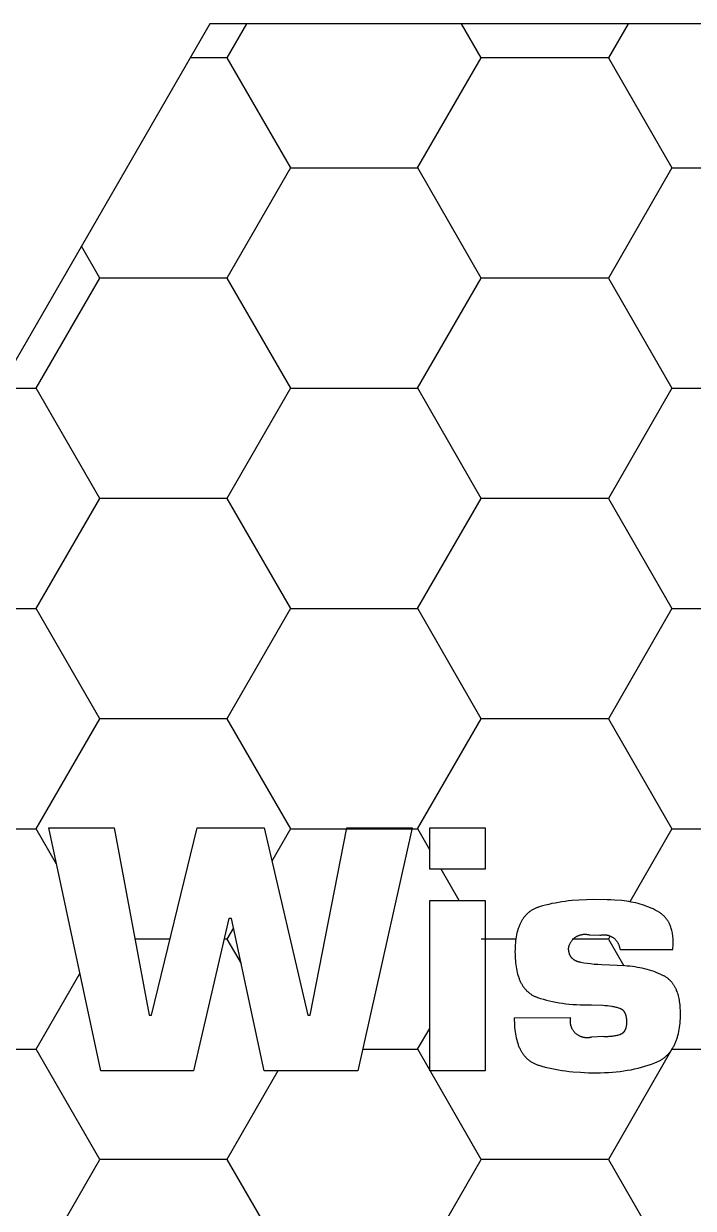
# Model space of a CAD drawing. Header units: millimetres. Extents: x 0 to 80, y 0 to 69.3.
# Drawn here: x 15.61 to 31.42, y 41.33 to 69.28 of the extents above; entities that cross this region are included whole.
import ezdxf

# ---------------------------------------------------------------- set-up
doc = ezdxf.new("R2010")
doc.units = ezdxf.units.MM
doc.header["$MEASUREMENT"] = 0
for name, color, linetype in [('CUT_PERIMETER', 1, 'CONTINUOUS'), ('HEX_BACKGROUND', 3, 'CONTINUOUS'), ('TEXT', 5, 'CONTINUOUS')]:
    doc.layers.add(name, color=color, linetype=linetype)

msp = doc.modelspace()

# ---------------------------------------------------------------- linework, layer by layer
at = {"layer": 'CUT_PERIMETER', "color": 1}
for p, q in [((20, 69.282), (0, 34.641)), ((60, 69.282), (20, 69.282))]:
    msp.add_line(p, q, dxfattribs=at)
at = {"layer": 'HEX_BACKGROUND'}
for p, q in [((20.869, 69.282), (20.406, 68.48)), ((26.411, 68.48), (25.948, 69.282)), ((29.876, 69.282), (29.413, 68.48)), ((20.406, 68.48), (19.537, 68.48)), ((20.406, 68.48), (21.907, 65.88)), ((24.909, 65.88), (26.41, 68.48)), ((29.413, 68.48), (26.411, 68.48)), ((29.413, 68.48), (30.914, 65.88)), ((21.907, 65.88), (20.406, 63.28)), ((21.907, 65.88), (24.909, 65.88)), ((26.411, 63.28), (24.91, 65.88)), ((30.914, 65.88), (29.413, 63.28)), ((30.914, 65.88), (33.916, 65.88)), ((17.404, 63.28), (16.969, 64.033)), ((15.903, 60.68), (17.404, 63.28)), ((20.406, 63.28), (17.404, 63.28)), ((20.406, 63.28), (21.907, 60.68)), ((24.909, 60.68), (26.41, 63.28)), ((29.413, 63.28), (26.411, 63.28)), ((29.413, 63.28), (30.914, 60.68)), ((15.033, 60.68), (15.903, 60.68)), ((17.404, 58.08), (15.903, 60.68)), ((21.907, 60.68), (20.406, 58.08)), ((21.907, 60.68), (24.909, 60.68)), ((26.411, 58.08), (24.91, 60.68)), ((30.914, 60.68), (29.413, 58.08)), ((30.914, 60.68), (33.916, 60.68)), ((15.903, 55.48), (17.404, 58.08)), ((20.406, 58.08), (17.404, 58.08)), ((20.406, 58.08), (21.907, 55.48)), ((24.909, 55.48), (26.41, 58.08)), ((29.413, 58.08), (26.411, 58.08)), ((29.413, 58.08), (30.914, 55.48)), ((12.9, 55.48), (15.903, 55.48)), ((17.404, 52.88), (15.903, 55.48)), ((21.907, 55.48), (20.406, 52.88)), ((21.907, 55.48), (24.909, 55.48)), ((26.411, 52.88), (24.91, 55.48)), ((30.914, 55.48), (29.413, 52.88)), ((30.914, 55.48), (33.916, 55.48)), ((15.903, 50.28), (17.404, 52.88)), ((20.406, 52.88), (17.404, 52.88)), ((20.406, 52.88), (21.907, 50.28)), ((24.909, 50.28), (26.41, 52.88)), ((29.413, 52.88), (26.411, 52.88)), ((29.413, 52.88), (30.914, 50.28)), ((12.9, 50.28), (15.903, 50.28)), ((16.384, 49.446), (15.903, 50.28)), ((21.907, 50.28), (21.469, 49.521)), ((21.907, 50.28), (24.909, 50.28)), ((25.193, 49.789), (24.91, 50.28)), ((30.914, 50.28), (29.921, 48.56)), ((30.914, 50.28), (33.916, 50.28)), ((25.888, 48.586), (25.461, 49.326)), ((20.559, 47.944), (20.406, 47.68)), ((19.063, 47.68), (18.231, 47.68)), ((20.406, 47.68), (20.339, 47.68)), ((20.406, 47.68), (20.74, 47.1)), ((27.226, 47.68), (26.411, 47.68)), ((29.413, 47.68), (28.557, 47.68)), ((29.449, 47.741), (29.413, 47.68)), ((29.413, 47.68), (29.778, 47.047)), ((15.903, 45.08), (16.936, 46.87)), ((24.909, 45.08), (25.193, 45.572)), ((12.9, 45.08), (15.903, 45.08)), ((17.404, 42.48), (15.903, 45.08)), ((23.613, 45.08), (24.909, 45.08)), ((26.411, 42.48), (24.91, 45.08)), ((30.914, 45.08), (29.413, 42.48)), ((30.914, 45.08), (31.803, 45.08)), ((21.611, 44.567), (20.406, 42.48)), ((15.903, 39.88), (17.404, 42.48)), ((20.406, 42.48), (17.404, 42.48)), ((20.406, 42.48), (21.907, 39.88)), ((25.298, 40.553), (26.41, 42.48)), ((29.413, 42.48), (26.411, 42.48)), ((29.413, 42.48), (30.914, 39.88))]:
    msp.add_line(p, q, dxfattribs=at)
at = {"layer": 'TEXT'}
for p, q in [((17.43, 44.567), (16.2, 50.307)), ((16.2, 50.307), (17.74, 50.307)), ((17.74, 50.307), (18.566, 45.883)), ((18.627, 45.883), (19.702, 50.307)), ((19.702, 50.307), (21.286, 50.307)), ((21.286, 50.307), (22.319, 45.883)), ((22.37, 45.883), (23.24, 50.307)), ((23.24, 50.307), (24.78, 50.307)), ((24.78, 50.307), (23.498, 44.567)), ((25.193, 49.326), (25.193, 50.307)), ((25.193, 50.307), (26.502, 50.307)), ((26.502, 50.307), (26.502, 49.326)), ((26.502, 49.326), (25.193, 49.326)), ((25.193, 44.567), (25.193, 48.586)), ((25.193, 48.586), (26.502, 48.586)), ((26.502, 48.586), (26.502, 44.567)), ((27.618, 48.368), (27.603, 48.359)), ((27.633, 48.377), (27.618, 48.368)), ((27.649, 48.385), (27.633, 48.377)), ((27.665, 48.393), (27.649, 48.385)), ((27.681, 48.401), (27.665, 48.393)), ((27.697, 48.408), (27.681, 48.401)), ((27.714, 48.415), (27.697, 48.408)), ((27.731, 48.422), (27.714, 48.415)), ((27.748, 48.428), (27.731, 48.422)), ((27.766, 48.434), (27.748, 48.428)), ((27.784, 48.439), (27.766, 48.434)), ((27.857, 48.46), (27.784, 48.439)), ((27.93, 48.48), (27.857, 48.46)), ((28.005, 48.498), (27.93, 48.48)), ((28.08, 48.515), (28.005, 48.498)), ((28.157, 48.53), (28.08, 48.515)), ((28.235, 48.544), (28.157, 48.53)), ((28.313, 48.557), (28.235, 48.544)), ((28.393, 48.569), (28.313, 48.557)), ((28.474, 48.579), (28.393, 48.569)), ((28.555, 48.587), (28.474, 48.579)), ((28.722, 48.601), (28.555, 48.587)), ((28.892, 48.609), (28.722, 48.601)), ((29.066, 48.612), (28.892, 48.609)), ((29.385, 48.607), (29.066, 48.612)), ((29.471, 48.604), (29.385, 48.607)), ((29.557, 48.6), (29.471, 48.604)), ((29.729, 48.586), (29.557, 48.6)), ((29.786, 48.58), (29.729, 48.586)), ((29.842, 48.573), (29.786, 48.58)), ((29.897, 48.564), (29.842, 48.573)), ((29.952, 48.554), (29.897, 48.564)), ((30.007, 48.543), (29.952, 48.554)), ((30.06, 48.531), (30.007, 48.543)), ((30.113, 48.518), (30.06, 48.531)), ((30.166, 48.503), (30.113, 48.518)), ((30.218, 48.487), (30.166, 48.503)), ((30.269, 48.47), (30.218, 48.487)), ((30.32, 48.451), (30.269, 48.47)), ((30.37, 48.432), (30.32, 48.451)), ((30.419, 48.411), (30.37, 48.432)), ((30.468, 48.389), (30.419, 48.411)), ((30.516, 48.365), (30.468, 48.389)), ((20.451, 48.164), (19.616, 44.567)), ((20.511, 48.164), (20.451, 48.164)), ((21.286, 44.567), (20.511, 48.164)), ((27.351, 48.089), (27.343, 48.072)), ((27.361, 48.105), (27.351, 48.089)), ((27.37, 48.121), (27.361, 48.105)), ((27.38, 48.137), (27.37, 48.121)), ((27.39, 48.152), (27.38, 48.137)), ((27.4, 48.167), (27.39, 48.152)), ((27.411, 48.182), (27.4, 48.167)), ((27.421, 48.196), (27.411, 48.182)), ((27.433, 48.21), (27.421, 48.196)), ((27.444, 48.223), (27.433, 48.21)), ((27.456, 48.237), (27.444, 48.223)), ((27.468, 48.25), (27.456, 48.237)), ((27.48, 48.262), (27.468, 48.25)), ((27.492, 48.274), (27.48, 48.262)), ((27.505, 48.286), (27.492, 48.274)), ((27.518, 48.298), (27.505, 48.286)), ((27.532, 48.309), (27.518, 48.298)), ((27.545, 48.32), (27.532, 48.309)), ((27.559, 48.33), (27.545, 48.32)), ((27.573, 48.34), (27.559, 48.33)), ((27.588, 48.35), (27.573, 48.34)), ((27.603, 48.359), (27.588, 48.35)), ((30.564, 48.34), (30.516, 48.365)), ((30.587, 48.328), (30.564, 48.34)), ((30.599, 48.321), (30.587, 48.328)), ((30.61, 48.314), (30.599, 48.321)), ((30.621, 48.307), (30.61, 48.314)), ((30.632, 48.3), (30.621, 48.307)), ((30.642, 48.292), (30.632, 48.3)), ((30.653, 48.285), (30.642, 48.292)), ((30.663, 48.277), (30.653, 48.285)), ((30.673, 48.269), (30.663, 48.277)), ((30.683, 48.261), (30.673, 48.269)), ((30.693, 48.253), (30.683, 48.261)), ((30.702, 48.245), (30.693, 48.253)), ((30.711, 48.236), (30.702, 48.245)), ((30.721, 48.227), (30.711, 48.236)), ((30.73, 48.219), (30.721, 48.227)), ((30.738, 48.21), (30.73, 48.219)), ((30.747, 48.201), (30.738, 48.21)), ((30.755, 48.191), (30.747, 48.201)), ((30.764, 48.182), (30.755, 48.191)), ((30.772, 48.172), (30.764, 48.182)), ((30.779, 48.162), (30.772, 48.172)), ((30.787, 48.152), (30.779, 48.162)), ((30.795, 48.142), (30.787, 48.152)), ((30.802, 48.132), (30.795, 48.142)), ((30.809, 48.121), (30.802, 48.132)), ((30.816, 48.111), (30.809, 48.121)), ((30.823, 48.1), (30.816, 48.111)), ((30.829, 48.089), (30.823, 48.1)), ((30.836, 48.078), (30.829, 48.089)), ((27.253, 47.823), (27.243, 47.779)), ((27.264, 47.865), (27.253, 47.823)), ((27.275, 47.906), (27.264, 47.865)), ((27.282, 47.926), (27.275, 47.906)), ((27.288, 47.945), (27.282, 47.926)), ((27.295, 47.964), (27.288, 47.945)), ((27.302, 47.983), (27.295, 47.964)), ((27.31, 48.002), (27.302, 47.983)), ((27.318, 48.02), (27.31, 48.002)), ((27.326, 48.038), (27.318, 48.02)), ((27.334, 48.055), (27.326, 48.038)), ((27.343, 48.072), (27.334, 48.055)), ((30.842, 48.067), (30.836, 48.078)), ((30.848, 48.055), (30.842, 48.067)), ((30.854, 48.044), (30.848, 48.055)), ((30.859, 48.032), (30.854, 48.044)), ((30.865, 48.02), (30.859, 48.032)), ((30.87, 48.008), (30.865, 48.02)), ((30.875, 47.996), (30.87, 48.008)), ((30.88, 47.984), (30.875, 47.996)), ((30.889, 47.958), (30.88, 47.984)), ((30.898, 47.932), (30.889, 47.958)), ((30.906, 47.906), (30.898, 47.932)), ((30.913, 47.879), (30.906, 47.906)), ((30.919, 47.851), (30.913, 47.879)), ((30.924, 47.822), (30.919, 47.851)), ((30.929, 47.793), (30.924, 47.822)), ((27.212, 47.541), (27.21, 47.489)), ((27.216, 47.591), (27.212, 47.541)), ((27.221, 47.64), (27.216, 47.591)), ((27.228, 47.688), (27.221, 47.64)), ((27.235, 47.735), (27.228, 47.688)), ((27.243, 47.779), (27.235, 47.735)), ((28.485, 47.52), (28.49, 47.532)), ((28.49, 47.532), (28.494, 47.545)), ((28.494, 47.545), (28.5, 47.558)), ((28.5, 47.558), (28.505, 47.57)), ((28.505, 47.57), (28.511, 47.582)), ((28.511, 47.582), (28.518, 47.594)), ((28.518, 47.594), (28.525, 47.606)), ((28.525, 47.606), (28.532, 47.617)), ((28.532, 47.617), (28.539, 47.628)), ((28.539, 47.628), (28.547, 47.639)), ((28.547, 47.639), (28.556, 47.65)), ((28.556, 47.65), (28.565, 47.66)), ((28.565, 47.66), (28.574, 47.67)), ((28.574, 47.67), (28.583, 47.68)), ((28.583, 47.68), (28.593, 47.689)), ((28.593, 47.689), (28.603, 47.698)), ((28.603, 47.698), (28.614, 47.707)), ((28.614, 47.707), (28.624, 47.715)), ((28.624, 47.715), (28.635, 47.723)), ((28.635, 47.723), (28.647, 47.731)), ((28.647, 47.731), (28.658, 47.738)), ((28.658, 47.738), (28.67, 47.745)), ((28.67, 47.745), (28.682, 47.751)), ((28.682, 47.751), (28.694, 47.757)), ((28.694, 47.757), (28.706, 47.762)), ((28.706, 47.762), (28.719, 47.767)), ((28.719, 47.767), (28.732, 47.772)), ((28.732, 47.772), (28.745, 47.776)), ((28.745, 47.776), (28.758, 47.78)), ((28.758, 47.78), (28.771, 47.783)), ((28.771, 47.783), (28.784, 47.786)), ((28.784, 47.786), (28.797, 47.788)), ((28.797, 47.788), (28.811, 47.79)), ((28.811, 47.79), (28.824, 47.792)), ((28.824, 47.792), (28.838, 47.793)), ((28.838, 47.793), (28.851, 47.793)), ((28.851, 47.793), (28.865, 47.793)), ((28.865, 47.793), (28.878, 47.793)), ((28.878, 47.793), (28.892, 47.792)), ((28.892, 47.792), (28.905, 47.791)), ((28.905, 47.791), (28.919, 47.789)), ((28.919, 47.789), (28.932, 47.786)), ((28.932, 47.786), (28.945, 47.784)), ((28.945, 47.784), (28.959, 47.78)), ((28.959, 47.78), (28.972, 47.777)), ((28.972, 47.777), (29.213, 47.768)), ((29.213, 47.768), (29.225, 47.771)), ((29.225, 47.771), (29.238, 47.774)), ((29.238, 47.774), (29.251, 47.776)), ((29.251, 47.776), (29.263, 47.778)), ((29.263, 47.778), (29.276, 47.779)), ((29.276, 47.779), (29.289, 47.78)), ((29.289, 47.78), (29.302, 47.78)), ((29.302, 47.78), (29.315, 47.78)), ((29.315, 47.78), (29.328, 47.78)), ((29.328, 47.78), (29.341, 47.779)), ((29.341, 47.779), (29.354, 47.778)), ((29.354, 47.778), (29.367, 47.776)), ((29.367, 47.776), (29.379, 47.774)), ((29.379, 47.774), (29.392, 47.771)), ((29.392, 47.771), (29.405, 47.768)), ((29.405, 47.768), (29.417, 47.764)), ((29.417, 47.764), (29.429, 47.761)), ((29.429, 47.761), (29.442, 47.756)), ((29.442, 47.756), (29.454, 47.751)), ((29.454, 47.751), (29.465, 47.746)), ((29.465, 47.746), (29.477, 47.741)), ((29.477, 47.741), (29.489, 47.735)), ((29.489, 47.735), (29.5, 47.728)), ((29.5, 47.728), (29.511, 47.722)), ((29.511, 47.722), (29.522, 47.714)), ((29.522, 47.714), (29.532, 47.707)), ((29.532, 47.707), (29.543, 47.699)), ((29.543, 47.699), (29.553, 47.691)), ((29.553, 47.691), (29.562, 47.682)), ((29.562, 47.682), (29.572, 47.674)), ((29.572, 47.674), (29.581, 47.664)), ((29.581, 47.664), (29.59, 47.655)), ((29.59, 47.655), (29.598, 47.645)), ((29.598, 47.645), (29.606, 47.635)), ((29.606, 47.635), (29.614, 47.625)), ((29.614, 47.625), (29.622, 47.614)), ((29.622, 47.614), (29.629, 47.603)), ((29.629, 47.603), (29.635, 47.592)), ((29.635, 47.592), (29.642, 47.581)), ((29.642, 47.581), (29.647, 47.569)), ((29.647, 47.569), (29.653, 47.558)), ((29.653, 47.558), (29.658, 47.546)), ((29.658, 47.546), (29.663, 47.534)), ((29.663, 47.534), (29.667, 47.522)), ((30.933, 47.763), (30.929, 47.793)), ((30.937, 47.733), (30.933, 47.763)), ((30.939, 47.702), (30.937, 47.733)), ((30.941, 47.67), (30.939, 47.702)), ((30.942, 47.638), (30.941, 47.67)), ((30.943, 47.605), (30.942, 47.638)), ((30.943, 47.519), (30.943, 47.605)), ((27.208, 47.436), (27.207, 47.381)), ((27.207, 47.381), (27.208, 47.326)), ((27.21, 47.489), (27.208, 47.436)), ((27.208, 47.326), (27.209, 47.272)), ((27.209, 47.272), (27.212, 47.219)), ((28.472, 47.467), (28.475, 47.48)), ((28.473, 47.449), (28.472, 47.467)), ((28.474, 47.432), (28.473, 47.449)), ((28.474, 47.424), (28.474, 47.432)), ((28.475, 47.416), (28.474, 47.424)), ((28.475, 47.48), (28.478, 47.493)), ((28.476, 47.408), (28.475, 47.416)), ((28.477, 47.399), (28.476, 47.408)), ((28.478, 47.392), (28.477, 47.399)), ((28.478, 47.493), (28.481, 47.507)), ((28.48, 47.384), (28.478, 47.392)), ((28.481, 47.376), (28.48, 47.384)), ((28.481, 47.507), (28.485, 47.52)), ((28.483, 47.368), (28.481, 47.376)), ((28.484, 47.361), (28.483, 47.368)), ((28.486, 47.354), (28.484, 47.361)), ((28.488, 47.346), (28.486, 47.354)), ((28.491, 47.339), (28.488, 47.346)), ((28.493, 47.332), (28.491, 47.339)), ((28.495, 47.325), (28.493, 47.332)), ((28.498, 47.318), (28.495, 47.325)), ((28.501, 47.312), (28.498, 47.318)), ((28.504, 47.305), (28.501, 47.312)), ((28.507, 47.299), (28.504, 47.305)), ((28.51, 47.292), (28.507, 47.299)), ((28.513, 47.286), (28.51, 47.292)), ((28.516, 47.28), (28.513, 47.286)), ((28.52, 47.274), (28.516, 47.28)), ((28.524, 47.268), (28.52, 47.274)), ((28.528, 47.262), (28.524, 47.268)), ((28.532, 47.256), (28.528, 47.262)), ((28.536, 47.251), (28.532, 47.256)), ((28.54, 47.245), (28.536, 47.251)), ((29.667, 47.522), (29.671, 47.509)), ((29.671, 47.509), (29.674, 47.497)), ((29.674, 47.497), (29.677, 47.484)), ((29.677, 47.484), (29.682, 47.467)), ((29.682, 47.467), (29.686, 47.45)), ((29.686, 47.45), (29.69, 47.437)), ((29.69, 47.437), (29.695, 47.433)), ((29.695, 47.433), (30.934, 47.433)), ((30.934, 47.471), (30.943, 47.519)), ((30.934, 47.433), (30.934, 47.471)), ((27.212, 47.219), (27.216, 47.168)), ((27.216, 47.168), (27.22, 47.118)), ((27.22, 47.118), (27.226, 47.07)), ((27.226, 47.07), (27.233, 47.023)), ((27.233, 47.023), (27.241, 46.978)), ((27.241, 46.978), (27.25, 46.934)), ((28.545, 47.24), (28.54, 47.245)), ((28.549, 47.235), (28.545, 47.24)), ((28.554, 47.23), (28.549, 47.235)), ((28.559, 47.224), (28.554, 47.23)), ((28.564, 47.22), (28.559, 47.224)), ((28.569, 47.215), (28.564, 47.22)), ((28.574, 47.21), (28.569, 47.215)), ((28.58, 47.205), (28.574, 47.21)), ((28.585, 47.201), (28.58, 47.205)), ((28.591, 47.197), (28.585, 47.201)), ((28.597, 47.192), (28.591, 47.197)), ((28.603, 47.188), (28.597, 47.192)), ((28.609, 47.184), (28.603, 47.188)), ((28.615, 47.18), (28.609, 47.184)), ((28.621, 47.176), (28.615, 47.18)), ((28.628, 47.173), (28.621, 47.176)), ((28.635, 47.169), (28.628, 47.173)), ((28.641, 47.166), (28.635, 47.169)), ((28.648, 47.162), (28.641, 47.166)), ((28.656, 47.159), (28.648, 47.162)), ((28.663, 47.156), (28.656, 47.159)), ((28.67, 47.153), (28.663, 47.156)), ((28.678, 47.15), (28.67, 47.153)), ((28.685, 47.147), (28.678, 47.15)), ((28.693, 47.145), (28.685, 47.147)), ((28.701, 47.142), (28.693, 47.145)), ((28.709, 47.139), (28.701, 47.142)), ((28.726, 47.135), (28.709, 47.139)), ((28.743, 47.131), (28.726, 47.135)), ((28.761, 47.127), (28.743, 47.131)), ((28.835, 47.114), (28.761, 47.127)), ((28.912, 47.102), (28.835, 47.114)), ((28.992, 47.092), (28.912, 47.102)), ((29.076, 47.083), (28.992, 47.092)), ((29.163, 47.076), (29.076, 47.083)), ((29.254, 47.07), (29.163, 47.076)), ((29.445, 47.062), (29.254, 47.07)), ((29.617, 47.054), (29.445, 47.062)), ((29.798, 47.045), (29.617, 47.054)), ((29.859, 47.041), (29.798, 47.045)), ((29.919, 47.036), (29.859, 47.041)), ((29.979, 47.029), (29.919, 47.036)), ((30.038, 47.022), (29.979, 47.029)), ((30.097, 47.012), (30.038, 47.022)), ((30.155, 47.002), (30.097, 47.012)), ((30.212, 46.99), (30.155, 47.002)), ((30.269, 46.976), (30.212, 46.99)), ((30.325, 46.962), (30.269, 46.976)), ((27.25, 46.934), (27.259, 46.891)), ((27.259, 46.891), (27.27, 46.849)), ((27.27, 46.849), (27.282, 46.809)), ((27.282, 46.809), (27.289, 46.79)), ((27.289, 46.79), (27.295, 46.771)), ((27.295, 46.771), (27.302, 46.752)), ((27.302, 46.752), (27.309, 46.734)), ((27.309, 46.734), (27.317, 46.715)), ((27.317, 46.715), (27.325, 46.698)), ((27.325, 46.698), (27.333, 46.68)), ((30.381, 46.946), (30.325, 46.962)), ((30.436, 46.928), (30.381, 46.946)), ((30.49, 46.91), (30.436, 46.928)), ((30.544, 46.89), (30.49, 46.91)), ((30.597, 46.868), (30.544, 46.89)), ((30.65, 46.846), (30.597, 46.868)), ((30.702, 46.821), (30.65, 46.846)), ((30.714, 46.815), (30.702, 46.821)), ((30.727, 46.809), (30.714, 46.815)), ((30.739, 46.802), (30.727, 46.809)), ((30.752, 46.795), (30.739, 46.802)), ((30.764, 46.787), (30.752, 46.795)), ((30.775, 46.78), (30.764, 46.787)), ((30.787, 46.772), (30.775, 46.78)), ((30.798, 46.764), (30.787, 46.772)), ((30.81, 46.756), (30.798, 46.764)), ((30.821, 46.747), (30.81, 46.756)), ((30.831, 46.738), (30.821, 46.747)), ((30.842, 46.729), (30.831, 46.738)), ((30.852, 46.72), (30.842, 46.729)), ((30.863, 46.711), (30.852, 46.72)), ((30.873, 46.701), (30.863, 46.711)), ((30.882, 46.691), (30.873, 46.701)), ((30.892, 46.68), (30.882, 46.691)), ((27.333, 46.68), (27.341, 46.663)), ((27.341, 46.663), (27.349, 46.647)), ((27.349, 46.647), (27.358, 46.63)), ((27.358, 46.63), (27.367, 46.614)), ((27.367, 46.614), (27.376, 46.599)), ((27.376, 46.599), (27.386, 46.583)), ((27.386, 46.583), (27.395, 46.568)), ((27.395, 46.568), (27.405, 46.554)), ((27.405, 46.554), (27.416, 46.539)), ((27.416, 46.539), (27.426, 46.525)), ((27.426, 46.525), (27.437, 46.512)), ((27.437, 46.512), (27.448, 46.499)), ((27.448, 46.499), (27.46, 46.486)), ((27.46, 46.486), (27.471, 46.473)), ((27.471, 46.473), (27.483, 46.461)), ((27.483, 46.461), (27.495, 46.449)), ((27.495, 46.449), (27.507, 46.438)), ((27.507, 46.438), (27.52, 46.426)), ((27.52, 46.426), (27.533, 46.416)), ((27.533, 46.416), (27.546, 46.405)), ((30.901, 46.67), (30.892, 46.68)), ((30.91, 46.659), (30.901, 46.67)), ((30.919, 46.648), (30.91, 46.659)), ((30.928, 46.637), (30.919, 46.648)), ((30.937, 46.625), (30.928, 46.637)), ((30.945, 46.614), (30.937, 46.625)), ((30.953, 46.602), (30.945, 46.614)), ((30.961, 46.589), (30.953, 46.602)), ((30.969, 46.577), (30.961, 46.589)), ((30.977, 46.564), (30.969, 46.577)), ((30.984, 46.551), (30.977, 46.564)), ((30.991, 46.538), (30.984, 46.551)), ((30.998, 46.524), (30.991, 46.538)), ((31.005, 46.511), (30.998, 46.524)), ((31.011, 46.497), (31.005, 46.511)), ((31.018, 46.482), (31.011, 46.497)), ((31.024, 46.468), (31.018, 46.482)), ((31.036, 46.438), (31.024, 46.468)), ((31.047, 46.407), (31.036, 46.438)), ((27.546, 46.405), (27.56, 46.395)), ((27.56, 46.395), (27.573, 46.385)), ((27.573, 46.385), (27.587, 46.376)), ((27.587, 46.376), (27.601, 46.367)), ((27.601, 46.367), (27.616, 46.358)), ((27.616, 46.358), (27.631, 46.35)), ((27.631, 46.35), (27.646, 46.342)), ((27.646, 46.342), (27.661, 46.334)), ((27.661, 46.334), (27.676, 46.327)), ((27.676, 46.327), (27.692, 46.32)), ((27.692, 46.32), (27.708, 46.313)), ((27.708, 46.313), (27.724, 46.307)), ((27.724, 46.307), (27.741, 46.301)), ((27.741, 46.301), (27.808, 46.278)), ((27.808, 46.278), (27.878, 46.258)), ((27.878, 46.258), (27.948, 46.238)), ((27.948, 46.238), (28.021, 46.22)), ((28.021, 46.22), (28.095, 46.204)), ((28.095, 46.204), (28.17, 46.189)), ((28.17, 46.189), (28.247, 46.176)), ((28.247, 46.176), (28.326, 46.164)), ((28.326, 46.164), (28.407, 46.154)), ((28.407, 46.154), (28.489, 46.145)), ((28.489, 46.145), (28.572, 46.138)), ((28.572, 46.138), (28.658, 46.132)), ((28.658, 46.132), (28.744, 46.128)), ((31.057, 46.376), (31.047, 46.407)), ((31.066, 46.343), (31.057, 46.376)), ((31.074, 46.309), (31.066, 46.343)), ((31.082, 46.275), (31.074, 46.309)), ((31.089, 46.239), (31.082, 46.275)), ((31.095, 46.202), (31.089, 46.239)), ((31.1, 46.165), (31.095, 46.202)), ((31.105, 46.126), (31.1, 46.165)), ((18.566, 45.883), (18.627, 45.883)), ((22.319, 45.883), (22.37, 45.883)), ((28.744, 46.128), (28.833, 46.125)), ((28.833, 46.125), (29.015, 46.124)), ((29.015, 46.124), (29.282, 46.116)), ((29.282, 46.116), (29.337, 46.113)), ((29.337, 46.113), (29.39, 46.108)), ((29.39, 46.108), (29.441, 46.103)), ((29.441, 46.103), (29.491, 46.095)), ((29.491, 46.095), (29.516, 46.091)), ((29.516, 46.091), (29.539, 46.086)), ((29.539, 46.086), (29.563, 46.081)), ((29.563, 46.081), (29.586, 46.076)), ((29.586, 46.076), (29.608, 46.07)), ((29.608, 46.07), (29.63, 46.064)), ((29.63, 46.064), (29.652, 46.058)), ((29.652, 46.058), (29.673, 46.051)), ((29.673, 46.051), (29.678, 46.049)), ((29.678, 46.049), (29.683, 46.047)), ((29.683, 46.047), (29.688, 46.045)), ((29.688, 46.045), (29.693, 46.043)), ((29.693, 46.043), (29.698, 46.041)), ((29.698, 46.041), (29.703, 46.039)), ((29.703, 46.039), (29.708, 46.036)), ((29.708, 46.036), (29.712, 46.034)), ((29.712, 46.034), (29.717, 46.031)), ((29.717, 46.031), (29.721, 46.028)), ((29.721, 46.028), (29.726, 46.025)), ((29.726, 46.025), (29.73, 46.022)), ((29.73, 46.022), (29.734, 46.019)), ((29.734, 46.019), (29.739, 46.016)), ((29.739, 46.016), (29.743, 46.013)), ((29.743, 46.013), (29.747, 46.009)), ((29.747, 46.009), (29.75, 46.006)), ((29.75, 46.006), (29.754, 46.002)), ((29.754, 46.002), (29.758, 45.999)), ((29.758, 45.999), (29.762, 45.995)), ((29.762, 45.995), (29.765, 45.991)), ((29.765, 45.991), (29.769, 45.987)), ((29.769, 45.987), (29.772, 45.983)), ((29.772, 45.983), (29.775, 45.978)), ((29.775, 45.978), (29.779, 45.974)), ((29.779, 45.974), (29.782, 45.969)), ((29.782, 45.969), (29.785, 45.965)), ((29.785, 45.965), (29.788, 45.96)), ((29.788, 45.96), (29.791, 45.955)), ((29.791, 45.955), (29.794, 45.95)), ((29.794, 45.95), (29.796, 45.945)), ((29.796, 45.945), (29.799, 45.94)), ((29.799, 45.94), (29.802, 45.935)), ((29.802, 45.935), (29.804, 45.93)), ((29.804, 45.93), (29.806, 45.924)), ((29.806, 45.924), (29.809, 45.919)), ((29.809, 45.919), (29.811, 45.913)), ((29.811, 45.913), (29.813, 45.907)), ((29.813, 45.907), (29.815, 45.901)), ((29.815, 45.901), (29.817, 45.895)), ((29.817, 45.895), (29.821, 45.883)), ((29.821, 45.883), (29.825, 45.87)), ((29.825, 45.87), (29.828, 45.857)), ((29.828, 45.857), (29.83, 45.844)), ((31.108, 46.086), (31.105, 46.126)), ((31.111, 46.046), (31.108, 46.086)), ((31.113, 46.004), (31.111, 46.046)), ((31.112, 45.804), (31.114, 45.86)), ((31.114, 45.961), (31.113, 46.004)), ((31.115, 45.918), (31.114, 45.961)), ((31.114, 45.86), (31.115, 45.918)), ((28.524, 45.823), (27.19, 45.814)), ((27.19, 45.814), (27.191, 45.757)), ((27.191, 45.757), (27.192, 45.7)), ((27.192, 45.7), (27.195, 45.645)), ((27.195, 45.645), (27.199, 45.592)), ((27.199, 45.592), (27.204, 45.54)), ((28.515, 45.756), (28.516, 45.769)), ((28.515, 45.742), (28.515, 45.756)), ((28.515, 45.728), (28.515, 45.742)), ((28.516, 45.715), (28.515, 45.728)), ((28.516, 45.769), (28.517, 45.783)), ((28.517, 45.701), (28.516, 45.715)), ((28.517, 45.783), (28.519, 45.796)), ((28.518, 45.688), (28.517, 45.701)), ((28.52, 45.674), (28.518, 45.688)), ((28.519, 45.796), (28.521, 45.81)), ((28.523, 45.661), (28.52, 45.674)), ((28.521, 45.81), (28.524, 45.823)), ((28.526, 45.647), (28.523, 45.661)), ((28.529, 45.634), (28.526, 45.647)), ((28.533, 45.621), (28.529, 45.634)), ((28.538, 45.608), (28.533, 45.621)), ((28.542, 45.596), (28.538, 45.608)), ((28.548, 45.583), (28.542, 45.596)), ((28.553, 45.571), (28.548, 45.583)), ((28.559, 45.558), (28.553, 45.571)), ((29.821, 45.572), (29.819, 45.566)), ((29.823, 45.577), (29.821, 45.572)), ((29.825, 45.583), (29.823, 45.577)), ((29.828, 45.595), (29.825, 45.583)), ((29.83, 45.607), (29.828, 45.595)), ((29.83, 45.844), (29.833, 45.83)), ((29.833, 45.62), (29.83, 45.607)), ((29.833, 45.83), (29.835, 45.815)), ((29.835, 45.633), (29.833, 45.62)), ((29.835, 45.815), (29.837, 45.801)), ((29.837, 45.647), (29.835, 45.633)), ((29.837, 45.801), (29.838, 45.785)), ((29.838, 45.66), (29.837, 45.647)), ((29.838, 45.785), (29.839, 45.77)), ((29.839, 45.675), (29.838, 45.66)), ((29.839, 45.77), (29.84, 45.753)), ((29.84, 45.689), (29.839, 45.675)), ((29.84, 45.753), (29.841, 45.737)), ((29.841, 45.704), (29.84, 45.689)), ((29.841, 45.737), (29.841, 45.72)), ((29.841, 45.72), (29.841, 45.704)), ((31.086, 45.544), (31.093, 45.594)), ((31.093, 45.594), (31.1, 45.644)), ((31.1, 45.644), (31.105, 45.696)), ((31.105, 45.696), (31.109, 45.75)), ((31.109, 45.75), (31.112, 45.804)), ((27.204, 45.54), (27.211, 45.489)), ((27.211, 45.489), (27.218, 45.44)), ((27.218, 45.44), (27.226, 45.393)), ((27.226, 45.393), (27.236, 45.347)), ((27.236, 45.347), (27.247, 45.303)), ((27.247, 45.303), (27.259, 45.26)), ((28.566, 45.546), (28.559, 45.558)), ((28.573, 45.535), (28.566, 45.546)), ((28.58, 45.523), (28.573, 45.535)), ((28.588, 45.512), (28.58, 45.523)), ((28.596, 45.501), (28.588, 45.512)), ((28.605, 45.49), (28.596, 45.501)), ((28.613, 45.48), (28.605, 45.49)), ((28.623, 45.47), (28.613, 45.48)), ((28.632, 45.46), (28.623, 45.47)), ((28.642, 45.451), (28.632, 45.46)), ((28.652, 45.442), (28.642, 45.451)), ((28.663, 45.433), (28.652, 45.442)), ((28.674, 45.425), (28.663, 45.433)), ((28.685, 45.417), (28.674, 45.425)), ((28.696, 45.41), (28.685, 45.417)), ((28.708, 45.403), (28.696, 45.41)), ((28.72, 45.396), (28.708, 45.403)), ((28.732, 45.39), (28.72, 45.396)), ((28.744, 45.384), (28.732, 45.39)), ((28.757, 45.378), (28.744, 45.384)), ((28.769, 45.373), (28.757, 45.378)), ((28.782, 45.369), (28.769, 45.373)), ((28.795, 45.365), (28.782, 45.369)), ((28.808, 45.361), (28.795, 45.365)), ((28.821, 45.358), (28.808, 45.361)), ((28.835, 45.355), (28.821, 45.358)), ((28.848, 45.353), (28.835, 45.355)), ((28.862, 45.351), (28.848, 45.353)), ((28.875, 45.35), (28.862, 45.351)), ((28.889, 45.349), (28.875, 45.35)), ((28.903, 45.349), (28.889, 45.349)), ((28.916, 45.349), (28.903, 45.349)), ((28.93, 45.349), (28.916, 45.349)), ((28.943, 45.351), (28.93, 45.349)), ((28.957, 45.352), (28.943, 45.351)), ((28.97, 45.354), (28.957, 45.352)), ((28.984, 45.357), (28.97, 45.354)), ((28.997, 45.36), (28.984, 45.357)), ((29.01, 45.363), (28.997, 45.36)), ((29.023, 45.367), (29.01, 45.363)), ((29.299, 45.376), (29.023, 45.367)), ((29.324, 45.375), (29.299, 45.376)), ((29.35, 45.374), (29.324, 45.375)), ((29.375, 45.374), (29.35, 45.374)), ((29.4, 45.375), (29.375, 45.374)), ((29.424, 45.376), (29.4, 45.375)), ((29.448, 45.378), (29.424, 45.376)), ((29.472, 45.38), (29.448, 45.378)), ((29.496, 45.382), (29.472, 45.38)), ((29.519, 45.385), (29.496, 45.382)), ((29.542, 45.388), (29.519, 45.385)), ((29.564, 45.392), (29.542, 45.388)), ((29.587, 45.397), (29.564, 45.392)), ((29.609, 45.401), (29.587, 45.397)), ((29.631, 45.407), (29.609, 45.401)), ((29.652, 45.412), (29.631, 45.407)), ((29.673, 45.419), (29.652, 45.412)), ((29.678, 45.42), (29.673, 45.419)), ((29.683, 45.422), (29.678, 45.42)), ((29.688, 45.424), (29.683, 45.422)), ((29.693, 45.426), (29.688, 45.424)), ((29.698, 45.428), (29.693, 45.426)), ((29.703, 45.43), (29.698, 45.428)), ((29.708, 45.432), (29.703, 45.43)), ((29.712, 45.435), (29.708, 45.432)), ((29.717, 45.437), (29.712, 45.435)), ((29.721, 45.44), (29.717, 45.437)), ((29.726, 45.442), (29.721, 45.44)), ((29.73, 45.445), (29.726, 45.442)), ((29.734, 45.448), (29.73, 45.445)), ((29.739, 45.451), (29.734, 45.448)), ((29.743, 45.454), (29.739, 45.451)), ((29.747, 45.457), (29.743, 45.454)), ((29.75, 45.46), (29.747, 45.457)), ((29.754, 45.463), (29.75, 45.46)), ((29.758, 45.467), (29.754, 45.463)), ((29.762, 45.47), (29.758, 45.467)), ((29.765, 45.474), (29.762, 45.47)), ((29.769, 45.477), (29.765, 45.474)), ((29.772, 45.481), (29.769, 45.477)), ((29.775, 45.485), (29.772, 45.481)), ((29.779, 45.489), (29.775, 45.485)), ((29.782, 45.493), (29.779, 45.489)), ((29.785, 45.497), (29.782, 45.493)), ((29.788, 45.502), (29.785, 45.497)), ((29.791, 45.506), (29.788, 45.502)), ((29.794, 45.51), (29.791, 45.506)), ((29.796, 45.515), (29.794, 45.51)), ((29.799, 45.52), (29.796, 45.515)), ((29.802, 45.524), (29.799, 45.52)), ((29.804, 45.529), (29.802, 45.524)), ((29.806, 45.534), (29.804, 45.529)), ((29.809, 45.539), (29.806, 45.534)), ((29.811, 45.544), (29.809, 45.539)), ((29.813, 45.55), (29.811, 45.544)), ((29.815, 45.555), (29.813, 45.55)), ((29.817, 45.56), (29.815, 45.555)), ((29.819, 45.566), (29.817, 45.56)), ((31.015, 45.278), (31.022, 45.298)), ((31.022, 45.298), (31.029, 45.319)), ((31.029, 45.319), (31.043, 45.361)), ((31.043, 45.361), (31.055, 45.405)), ((31.055, 45.405), (31.067, 45.45)), ((31.067, 45.45), (31.077, 45.497)), ((31.077, 45.497), (31.086, 45.544)), ((27.259, 45.26), (27.265, 45.239)), ((27.265, 45.239), (27.272, 45.218)), ((27.272, 45.218), (27.279, 45.198)), ((27.279, 45.198), (27.286, 45.178)), ((27.286, 45.178), (27.294, 45.158)), ((27.294, 45.158), (27.301, 45.139)), ((27.301, 45.139), (27.309, 45.121)), ((27.309, 45.121), (27.318, 45.102)), ((27.318, 45.102), (27.326, 45.084)), ((27.326, 45.084), (27.335, 45.067)), ((27.335, 45.067), (27.345, 45.05)), ((27.345, 45.05), (27.354, 45.033)), ((27.354, 45.033), (27.364, 45.016)), ((27.364, 45.016), (27.374, 45)), ((30.853, 44.998), (30.866, 45.013)), ((30.866, 45.013), (30.878, 45.028)), ((30.878, 45.028), (30.889, 45.044)), ((30.889, 45.044), (30.901, 45.06)), ((30.901, 45.06), (30.912, 45.076)), ((30.912, 45.076), (30.923, 45.093)), ((30.923, 45.093), (30.933, 45.11)), ((30.933, 45.11), (30.943, 45.127)), ((30.943, 45.127), (30.953, 45.145)), ((30.953, 45.145), (30.963, 45.163)), ((30.963, 45.163), (30.972, 45.181)), ((30.972, 45.181), (30.981, 45.2)), ((30.981, 45.2), (30.99, 45.219)), ((30.99, 45.219), (30.999, 45.238)), ((30.999, 45.238), (31.007, 45.258)), ((31.007, 45.258), (31.015, 45.278)), ((27.374, 45), (27.384, 44.984)), ((27.384, 44.984), (27.395, 44.969)), ((27.395, 44.969), (27.406, 44.954)), ((27.406, 44.954), (27.417, 44.939)), ((27.417, 44.939), (27.429, 44.925)), ((27.429, 44.925), (27.44, 44.911)), ((27.44, 44.911), (27.452, 44.898)), ((27.452, 44.898), (27.465, 44.885)), ((27.465, 44.885), (27.477, 44.872)), ((27.477, 44.872), (27.49, 44.859)), ((27.49, 44.859), (27.503, 44.847)), ((27.503, 44.847), (27.517, 44.836)), ((27.517, 44.836), (27.531, 44.824)), ((27.531, 44.824), (27.545, 44.814)), ((27.545, 44.814), (27.559, 44.803)), ((27.559, 44.803), (27.574, 44.793)), ((27.574, 44.793), (27.589, 44.783)), ((27.589, 44.783), (27.604, 44.774)), ((27.604, 44.774), (27.619, 44.765)), ((27.619, 44.765), (27.635, 44.756)), ((27.635, 44.756), (27.651, 44.748)), ((27.651, 44.748), (27.667, 44.74)), ((27.667, 44.74), (27.684, 44.732)), ((27.684, 44.732), (27.701, 44.725)), ((30.431, 44.728), (30.508, 44.756)), ((30.508, 44.756), (30.527, 44.763)), ((30.527, 44.763), (30.545, 44.771)), ((30.545, 44.771), (30.563, 44.779)), ((30.563, 44.779), (30.581, 44.788)), ((30.581, 44.788), (30.599, 44.796)), ((30.599, 44.796), (30.616, 44.806)), ((30.616, 44.806), (30.633, 44.815)), ((30.633, 44.815), (30.65, 44.825)), ((30.65, 44.825), (30.667, 44.835)), ((30.667, 44.835), (30.683, 44.846)), ((30.683, 44.846), (30.699, 44.856)), ((30.699, 44.856), (30.714, 44.868)), ((30.714, 44.868), (30.729, 44.879)), ((30.729, 44.879), (30.744, 44.891)), ((30.744, 44.891), (30.759, 44.903)), ((30.759, 44.903), (30.773, 44.916)), ((30.773, 44.916), (30.787, 44.929)), ((30.787, 44.929), (30.801, 44.942)), ((30.801, 44.942), (30.815, 44.955)), ((30.815, 44.955), (30.828, 44.969)), ((30.828, 44.969), (30.841, 44.983)), ((30.841, 44.983), (30.853, 44.998)), ((19.616, 44.567), (17.43, 44.567)), ((23.498, 44.567), (21.286, 44.567)), ((26.502, 44.567), (25.193, 44.567)), ((27.701, 44.725), (27.718, 44.718)), ((27.718, 44.718), (27.735, 44.712)), ((27.735, 44.712), (27.753, 44.706)), ((27.753, 44.706), (27.771, 44.7)), ((27.771, 44.7), (27.844, 44.679)), ((27.844, 44.679), (27.919, 44.659)), ((27.919, 44.659), (27.996, 44.64)), ((27.996, 44.64), (28.074, 44.623)), ((28.074, 44.623), (28.154, 44.607)), ((28.154, 44.607), (28.235, 44.592)), ((28.235, 44.592), (28.318, 44.579)), ((28.318, 44.579), (28.403, 44.568)), ((28.403, 44.568), (28.489, 44.557)), ((28.489, 44.557), (28.576, 44.548)), ((28.576, 44.548), (28.756, 44.535)), ((28.756, 44.535), (28.943, 44.526)), ((28.943, 44.526), (29.135, 44.523)), ((29.135, 44.523), (29.23, 44.524)), ((29.23, 44.524), (29.324, 44.527)), ((29.324, 44.527), (29.417, 44.532)), ((29.417, 44.532), (29.508, 44.538)), ((29.508, 44.538), (29.598, 44.546)), ((29.598, 44.546), (29.687, 44.556)), ((29.687, 44.556), (29.775, 44.568)), ((29.775, 44.568), (29.861, 44.582)), ((29.861, 44.582), (29.947, 44.597)), ((29.947, 44.597), (30.03, 44.614)), ((30.03, 44.614), (30.113, 44.633)), ((30.113, 44.633), (30.195, 44.654)), ((30.195, 44.654), (30.275, 44.677)), ((30.275, 44.677), (30.354, 44.701)), ((30.354, 44.701), (30.431, 44.728))]:
    msp.add_line(p, q, dxfattribs=at)

doc.saveas('drawing.dxf')
